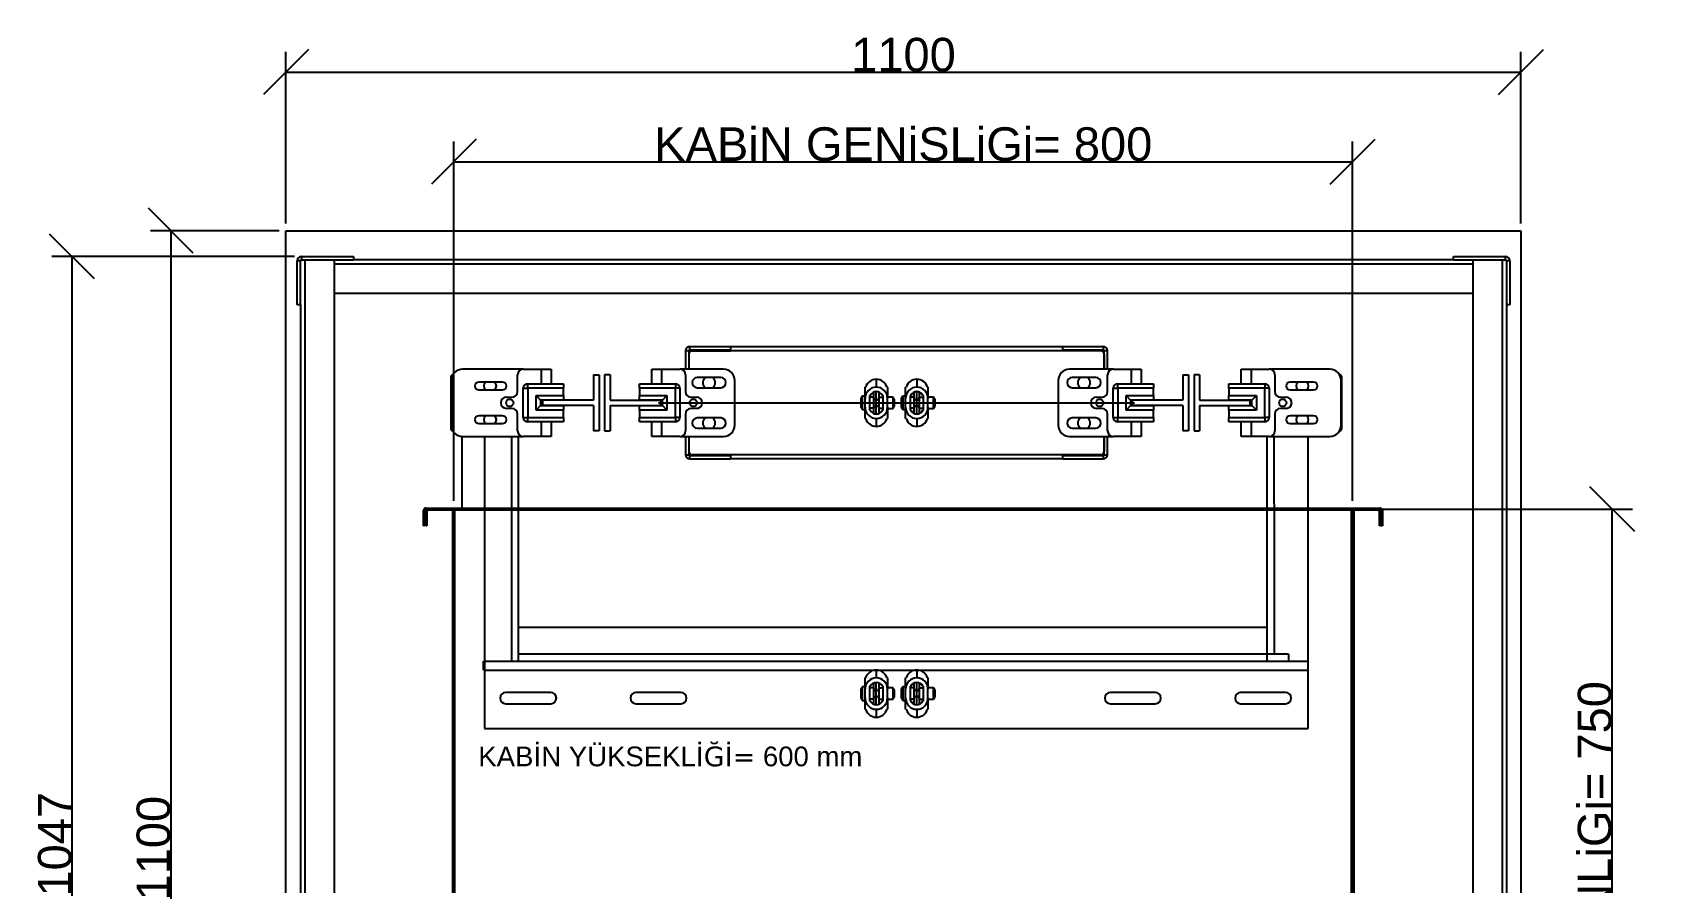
# Model space of a CAD drawing. Extents: x -3476 to -1065, y -36962 to -35449.
# Drawn here: x -3476 to -2015, y -36205 to -35449 of the extents above; entities that cross this region are included whole.
import ezdxf

# ---------------------------------------------------------------- set-up
doc = ezdxf.new("R2010")
doc.units = 0
doc.header["$LTSCALE"] = 20
doc.header["$MEASUREMENT"] = 0
doc.layers.get('0').update_dxf_attribs({"linetype": 'CONTINUOUS'})
doc.layers.get('DEFPOINTS').update_dxf_attribs({"linetype": 'CONTINUOUS'})
doc.styles.get("Standard").update_dxf_attribs({"font": 'arial.ttf'})
doc.dimstyles.get("Standard").update_dxf_attribs({"dimtxt": 0.18, "dimasz": 0.18, "dimexe": 0.18, "dimexo": 0.0625, "dimgap": 0.09, "dimtad": 0, "dimtih": 1, "dimtoh": 1, "dimdec": 4, "dimzin": 0, "dimdsep": 46, "dimtxsty": 'Standard', "dimcen": 0.09, "dimadec": 0, "dimazin": 0, "dimtfac": 1, "dimtdec": 4, "dimtofl": 0, "dimtmove": 0, "dimatfit": 3, "dimfxl": 1, "dimtolj": 1, "dimtzin": 0, "dimarcsym": 0})

# ---------------------------------------------------------------- blocks, each defined once
blk = doc.blocks.new('_OBLIQUE')
at = {"color": 0, "linetype": 'ByBlock'}
blk.add_line((-0.5, -0.5), (0.5, 0.5), dxfattribs=at)
blk = doc.blocks.new('*D776')
at = {"color": 6, "linetype": 'ByBlock', "lineweight": -2, "transparency": 16777216}
for p, q in [((-3256.5, -35625.1), (-3370.9, -35625.1)), ((-3352.9, -35625.1), (-3352.9, -36725.1)), ((-3256.5, -36725.1), (-3370.9, -36725.1))]:
    blk.add_line(p, q, dxfattribs=at)
at = {"layer": 'DEFPOINTS', "color": 0, "linetype": 'ByBlock', "transparency": 16777216}
for p in [(-3250.3, -35625.1), (-3352.9, -36725.1), (-3250.3, -36725.1)]:
    blk.add_point(p, dxfattribs=at)
at = {"color": 6, "linetype": 'ByBlock', "lineweight": -2, "transparency": 16777216, "xscale": 40, "yscale": 40, "zscale": 40}
for p, rotation in [((-3352.9, -35625.1), 90), ((-3352.9, -36725.1), 270)]:
    blk.add_blockref('_OBLIQUE', p, dxfattribs=dict(at, rotation=rotation))
at = {"color": 3, "linetype": 'ByBlock', "transparency": 16777216, "insert": (-3368.2, -36175.1), "char_height": 30, "attachment_point": 5, "rotation": 90}
blk.add_mtext('\\A1;1100', dxfattribs=at)
blk = doc.blocks.new('*D777')
at = {"color": 6, "linetype": 'ByBlock', "lineweight": -2, "transparency": 16777216}
for p, q in [((-3250.3, -35618.8), (-3250.3, -35465.8)), ((-2150.3, -35618.8), (-2150.3, -35465.8)), ((-3250.3, -35483.8), (-2150.3, -35483.8))]:
    blk.add_line(p, q, dxfattribs=at)
at = {"layer": 'DEFPOINTS', "color": 0, "linetype": 'ByBlock', "transparency": 16777216}
for p in [(-2150.3, -35483.8), (-3250.3, -35625.1), (-2150.3, -35625.1)]:
    blk.add_point(p, dxfattribs=at)
at = {"color": 6, "linetype": 'ByBlock', "lineweight": -2, "transparency": 16777216, "xscale": 40, "yscale": 40, "zscale": 40, "rotation": 180}
blk.add_blockref('_OBLIQUE', (-3250.3, -35483.8), dxfattribs=at)
at = {"color": 6, "linetype": 'ByBlock', "lineweight": -2, "transparency": 16777216, "xscale": 40, "yscale": 40, "zscale": 40}
blk.add_blockref('_OBLIQUE', (-2150.3, -35483.8), dxfattribs=at)
at = {"color": 3, "linetype": 'ByBlock', "transparency": 16777216, "insert": (-2700.3, -35468.5), "char_height": 30, "attachment_point": 5}
blk.add_mtext('\\A1;1100', dxfattribs=at)
blk = doc.blocks.new('*D778')
at = {"color": 6, "linetype": 'ByBlock', "lineweight": -2, "transparency": 16777216}
for p, q in [((-2279.3, -35873.1), (-2051, -35873.1)), ((-2069, -36623.1), (-2069, -35873.1)), ((-2292, -36623.1), (-2051, -36623.1))]:
    blk.add_line(p, q, dxfattribs=at)
at = {"layer": 'DEFPOINTS', "color": 0, "linetype": 'ByBlock', "transparency": 16777216}
for p in [(-2285.5, -35873.1), (-2069, -35873.1), (-2298.3, -36623.1)]:
    blk.add_point(p, dxfattribs=at)
at = {"color": 6, "linetype": 'ByBlock', "lineweight": -2, "transparency": 16777216, "xscale": 40, "yscale": 40, "zscale": 40}
for p, rotation in [((-2069, -35873.1), 90), ((-2069, -36623.1), 270)]:
    blk.add_blockref('_OBLIQUE', p, dxfattribs=dict(at, rotation=rotation))
at = {"color": 3, "linetype": 'ByBlock', "transparency": 16777216, "insert": (-2084.5, -36248.1), "char_height": 30, "attachment_point": 5, "rotation": 90}
blk.add_mtext('\\A1;KABiN DERiNLiGi= 750', dxfattribs=at)
blk = doc.blocks.new('*D779')
at = {"color": 6, "linetype": 'ByBlock', "lineweight": -2, "transparency": 16777216}
for p, q in [((-3100.8, -35865.8), (-3100.8, -35545.7)), ((-2300.3, -35865.8), (-2300.3, -35545.7)), ((-3100.8, -35563.7), (-2300.3, -35563.7))]:
    blk.add_line(p, q, dxfattribs=at)
at = {"layer": 'DEFPOINTS', "color": 0, "linetype": 'ByBlock', "transparency": 16777216}
for p in [(-2300.3, -35563.7), (-3100.8, -35872.1), (-2300.3, -35872.1)]:
    blk.add_point(p, dxfattribs=at)
at = {"color": 6, "linetype": 'ByBlock', "lineweight": -2, "transparency": 16777216, "xscale": 40, "yscale": 40, "zscale": 40, "rotation": 180}
blk.add_blockref('_OBLIQUE', (-3100.8, -35563.7), dxfattribs=at)
at = {"color": 6, "linetype": 'ByBlock', "lineweight": -2, "transparency": 16777216, "xscale": 40, "yscale": 40, "zscale": 40}
blk.add_blockref('_OBLIQUE', (-2300.3, -35563.7), dxfattribs=at)
at = {"color": 3, "linetype": 'ByBlock', "transparency": 16777216, "insert": (-2700.5, -35548.2), "char_height": 30, "attachment_point": 5}
blk.add_mtext('\\A1;KABiN GENiSLiGi= 800', dxfattribs=at)
blk = doc.blocks.new('*D780')
at = {"color": 6, "linetype": 'ByBlock', "lineweight": -2, "transparency": 16777216}
for p, q in [((-3242.8, -35648.1), (-3458.8, -35648.1)), ((-3440.8, -36695.1), (-3440.8, -35648.1)), ((-3242.8, -36695.1), (-3458.8, -36695.1))]:
    blk.add_line(p, q, dxfattribs=at)
at = {"layer": 'DEFPOINTS', "color": 0, "linetype": 'ByBlock', "transparency": 16777216}
for p in [(-3440.8, -35648.1), (-3236.5, -35648.1), (-3236.5, -36695.1)]:
    blk.add_point(p, dxfattribs=at)
at = {"color": 6, "linetype": 'ByBlock', "lineweight": -2, "transparency": 16777216, "xscale": 40, "yscale": 40, "zscale": 40}
for p, rotation in [((-3440.8, -35648.1), 90), ((-3440.8, -36695.1), 270)]:
    blk.add_blockref('_OBLIQUE', p, dxfattribs=dict(at, rotation=rotation))
at = {"color": 3, "linetype": 'ByBlock', "transparency": 16777216, "insert": (-3456.1, -36171.6), "char_height": 30, "attachment_point": 5, "rotation": 90}
blk.add_mtext('\\A1;1047', dxfattribs=at)

msp = doc.modelspace()

# ---------------------------------------------------------------- linework, layer by layer
at = {"linetype": 'ByBlock'}
for p, q in [((-3250.3, -35625.1), (-2150.3, -35625.1)), ((-3250.3, -36725.1), (-3250.3, -35625.1)), ((-2150.3, -35625.1), (-2150.3, -36725.1)), ((-3236.5, -35648.1), (-3236.5, -35651.1)), ((-3236.5, -35648.1), (-3190.3, -35648.1)), ((-3190.3, -35648.1), (-3190.3, -35651.1)), ((-2210.3, -35651.1), (-2210.3, -35648.1)), ((-2210.3, -35648.1), (-2164, -35648.1)), ((-2164, -35651.1), (-2164, -35648.1)), ((-3237.3, -35651.8), (-3240.3, -35651.8)), ((-3240.3, -35691.1), (-3240.3, -35651.8)), ((-3237.3, -35691.1), (-3237.3, -35651.8)), ((-3236.5, -35651.1), (-3190.3, -35651.1)), ((-3233.5, -35651.1), (-3233.5, -36692.1)), ((-3233.5, -35651.1), (-3197.3, -35651.1)), ((-3207.3, -35651.1), (-3207.3, -36692.1)), ((-2193.3, -35654.8), (-3207.3, -35654.8)), ((-2210.3, -35651.1), (-3190.3, -35651.1)), ((-2210.3, -35651.1), (-2164, -35651.1)), ((-2203.3, -35651.1), (-2167, -35651.1)), ((-2193.3, -35651.1), (-2193.3, -36692.1)), ((-2167, -35651.1), (-2167, -36692.1)), ((-2163.3, -35651.8), (-2163.3, -35691.1)), ((-2160.3, -35651.8), (-2163.3, -35651.8)), ((-2160.3, -35651.8), (-2160.3, -35691.1)), ((-3237.3, -35691.1), (-3240.3, -35691.1)), ((-3237.3, -35691.1), (-3237.3, -36635.1)), ((-2193.3, -35681.1), (-3207.3, -35681.1)), ((-2160.3, -35691.1), (-2163.3, -35691.1)), ((-2163.3, -35691.1), (-2163.3, -36635.1)), ((-2891.5, -35732.1), (-2894.5, -35732.1)), ((-2894.5, -35732.1), (-2894.5, -35748.4)), ((-2891.5, -35732.1), (-2891.5, -35748.4)), ((-2891.5, -35735.1), (-2891.5, -35748.4)), ((-2890.8, -35728.4), (-2890.8, -35731.4)), ((-2854.5, -35728.4), (-2890.8, -35728.4)), ((-2854.5, -35731.4), (-2890.8, -35731.4)), ((-2888.5, -35732.1), (-2854.5, -35732.1)), ((-2558.5, -35728.4), (-2854.5, -35728.4)), ((-2854.5, -35728.4), (-2854.5, -35731.4)), ((-2854.5, -35731.4), (-2854.5, -35732.1)), ((-2558.5, -35732.1), (-2854.5, -35732.1)), ((-2558.5, -35731.4), (-2558.5, -35728.4)), ((-2522.3, -35728.4), (-2558.5, -35728.4)), ((-2558.5, -35732.1), (-2558.5, -35731.4)), ((-2522.3, -35731.4), (-2558.5, -35731.4)), ((-2524.5, -35732.1), (-2558.5, -35732.1)), ((-2522.3, -35731.4), (-2522.3, -35728.4)), ((-2518.5, -35732.1), (-2521.5, -35732.1)), ((-2521.5, -35748.4), (-2521.5, -35732.1)), ((-2521.5, -35735.1), (-2521.5, -35748.4)), ((-2518.5, -35748.4), (-2518.5, -35732.1)), ((-3039, -35748.4), (-3093, -35748.4)), ((-3039, -35748.4), (-3022.8, -35748.4)), ((-3022.8, -35748.4), (-3014, -35748.4)), ((-3022.8, -35761.4), (-3022.8, -35748.4)), ((-3014, -35748.4), (-3014, -35761.4)), ((-2924.5, -35761.4), (-2924.5, -35748.4)), ((-2924.5, -35748.4), (-2915.7, -35748.4)), ((-2915.7, -35748.4), (-2899.5, -35748.4)), ((-2915.7, -35748.4), (-2915.7, -35761.4)), ((-2860.5, -35748.4), (-2899.5, -35748.4)), ((-2513.5, -35748.4), (-2552.5, -35748.4)), ((-2513.5, -35748.4), (-2497.3, -35748.4)), ((-2497.3, -35748.4), (-2488.5, -35748.4)), ((-2497.3, -35761.4), (-2497.3, -35748.4)), ((-2488.5, -35748.4), (-2488.5, -35761.4)), ((-2399.5, -35761.4), (-2399.5, -35748.4)), ((-2399.5, -35748.4), (-2390.7, -35748.4)), ((-2390.7, -35748.4), (-2374.5, -35748.4)), ((-2390.7, -35748.4), (-2390.7, -35761.4)), ((-2320.5, -35748.4), (-2374.5, -35748.4)), ((-3103.5, -35755.4), (-3103.5, -35801.4)), ((-3103, -35758.4), (-3103, -35798.4)), ((-3057.5, -35759.9), (-3078.5, -35759.9)), ((-3078.5, -35766.9), (-3057.5, -35766.9)), ((-3044, -35768.4), (-3044, -35753.4)), ((-3039, -35765.4), (-3035, -35765.4)), ((-3039, -35791.4), (-3039, -35765.4)), ((-3035, -35765.4), (-3035, -35761.4)), ((-3035, -35761.4), (-3003, -35761.4)), ((-3035, -35765.4), (-3035, -35791.4)), ((-3003, -35765.4), (-3035, -35765.4)), ((-3003, -35761.4), (-3003, -35765.4)), ((-3003, -35771.9), (-3003, -35765.4)), ((-2976.5, -35753.4), (-2976.5, -35775.9)), ((-2976.5, -35753.4), (-2971.5, -35753.4)), ((-2971.5, -35753.4), (-2971.5, -35803.4)), ((-2966.5, -35753.4), (-2966.5, -35803.4)), ((-2961.5, -35753.4), (-2966.5, -35753.4)), ((-2961.5, -35753.4), (-2961.5, -35775.9)), ((-2935.5, -35765.4), (-2935.5, -35761.4)), ((-2935.5, -35761.4), (-2903.5, -35761.4)), ((-2935.5, -35765.4), (-2935.5, -35771.9)), ((-2903.5, -35765.4), (-2935.5, -35765.4)), ((-2903.5, -35761.4), (-2903.5, -35765.4)), ((-2903.5, -35791.4), (-2903.5, -35765.4)), ((-2899.5, -35765.4), (-2903.5, -35765.4)), ((-2899.5, -35765.4), (-2899.5, -35791.4)), ((-2894.5, -35753.4), (-2894.5, -35768.4)), ((-2863, -35755.9), (-2884, -35755.9)), ((-2884, -35764.9), (-2863, -35764.9)), ((-2850.5, -35798.4), (-2850.5, -35758.4)), ((-2734.5, -35764.4), (-2734, -35764.4)), ((-2734.5, -35774.5), (-2734.5, -35764.4)), ((-2724.5, -35757.4), (-2724.5, -35764.4)), ((-2715, -35764.4), (-2714.5, -35764.4)), ((-2714.5, -35764.4), (-2714.5, -35774.5)), ((-2698.5, -35764.4), (-2698, -35764.4)), ((-2698.5, -35774.5), (-2698.5, -35764.4)), ((-2688.5, -35757.4), (-2688.5, -35764.4)), ((-2679, -35764.4), (-2678.5, -35764.4)), ((-2678.5, -35764.4), (-2678.5, -35774.5)), ((-2562.5, -35758.4), (-2562.5, -35798.4)), ((-2529, -35755.9), (-2550, -35755.9)), ((-2550, -35764.9), (-2529, -35764.9)), ((-2518.5, -35768.4), (-2518.5, -35753.4)), ((-2513.5, -35765.4), (-2509.5, -35765.4)), ((-2513.5, -35791.4), (-2513.5, -35765.4)), ((-2509.5, -35765.4), (-2509.5, -35761.4)), ((-2509.5, -35761.4), (-2477.5, -35761.4)), ((-2509.5, -35765.4), (-2509.5, -35791.4)), ((-2477.5, -35765.4), (-2509.5, -35765.4)), ((-2477.5, -35761.4), (-2477.5, -35765.4)), ((-2477.5, -35771.9), (-2477.5, -35765.4)), ((-2451.5, -35753.4), (-2451.5, -35775.9)), ((-2451.5, -35753.4), (-2446.5, -35753.4)), ((-2446.5, -35753.4), (-2446.5, -35803.4)), ((-2441.5, -35753.4), (-2441.5, -35803.4)), ((-2436.5, -35753.4), (-2441.5, -35753.4)), ((-2436.5, -35753.4), (-2436.5, -35775.9)), ((-2410.5, -35765.4), (-2410.5, -35761.4)), ((-2410.5, -35761.4), (-2378.5, -35761.4)), ((-2378.5, -35765.4), (-2410.5, -35765.4)), ((-2410.5, -35765.4), (-2410.5, -35771.9)), ((-2378.5, -35761.4), (-2378.5, -35765.4)), ((-2378.5, -35791.4), (-2378.5, -35765.4)), ((-2374.5, -35765.4), (-2378.5, -35765.4)), ((-2374.5, -35765.4), (-2374.5, -35791.4)), ((-2369.5, -35753.4), (-2369.5, -35768.4)), ((-2335, -35759.9), (-2356, -35759.9)), ((-2356, -35766.9), (-2335, -35766.9)), ((-2310.5, -35798.4), (-2310.5, -35758.4)), ((-2310, -35801.4), (-2310, -35755.4)), ((-3054, -35773.4), (-3049, -35773.4)), ((-3027.5, -35771.9), (-3003, -35771.9)), ((-3027.5, -35784.9), (-3027.5, -35771.9)), ((-3023.5, -35775.9), (-3027.5, -35771.9)), ((-3023.5, -35780.9), (-3027.5, -35784.9)), ((-3003, -35775.9), (-3023.5, -35775.9)), ((-3023.5, -35775.9), (-3023.5, -35780.9)), ((-3023.5, -35780.9), (-3003, -35780.9)), ((-2976.5, -35775.9), (-3021.5, -35775.9)), ((-3021.5, -35780.9), (-3021.5, -35775.9)), ((-2976.5, -35780.9), (-3021.5, -35780.9)), ((-3003, -35771.9), (-3003, -35775.9)), ((-3003, -35780.9), (-3003, -35784.9)), ((-2976.5, -35780.9), (-2976.5, -35803.4)), ((-2961.5, -35775.9), (-2916.5, -35775.9)), ((-2961.5, -35780.9), (-2961.5, -35803.4)), ((-2961.5, -35780.9), (-2916.5, -35780.9)), ((-2935.5, -35771.9), (-2911, -35771.9)), ((-2935.5, -35775.9), (-2935.5, -35771.9)), ((-2915, -35775.9), (-2935.5, -35775.9)), ((-2935.5, -35780.9), (-2915, -35780.9)), ((-2935.5, -35784.9), (-2935.5, -35780.9)), ((-2918.5, -35778.4), (-2494.5, -35778.4)), ((-2916.5, -35780.9), (-2916.5, -35775.9)), ((-2916.5, -35780.9), (-2916.5, -35775.9)), ((-2915, -35775.9), (-2911, -35771.9)), ((-2915, -35780.9), (-2915, -35775.9)), ((-2915, -35780.9), (-2911, -35784.9)), ((-2911, -35771.9), (-2911, -35784.9)), ((-2889.5, -35773.4), (-2884.5, -35773.4)), ((-2737, -35772.4), (-2738, -35774.1)), ((-2738, -35782.7), (-2738, -35774.1)), ((-2734.5, -35772.4), (-2737, -35772.4)), ((-2737, -35772.4), (-2737, -35784.4)), ((-2734.5, -35782.3), (-2734.5, -35774.5)), ((-2729.9, -35771.8), (-2730.5, -35771.8)), ((-2730.5, -35771.8), (-2730.5, -35773.4)), ((-2727, -35773.4), (-2730.5, -35773.4)), ((-2730.5, -35773.4), (-2730.5, -35783.3)), ((-2727, -35769), (-2727, -35773.4)), ((-2727, -35773.4), (-2727, -35783.3)), ((-2724.5, -35768.5), (-2724.5, -35768.4)), ((-2724.5, -35775.9), (-2724.5, -35768.5)), ((-2724.5, -35780.9), (-2724.5, -35775.9)), ((-2724.5, -35788.3), (-2724.5, -35780.9)), ((-2722, -35773.4), (-2722, -35769)), ((-2722, -35783.3), (-2722, -35773.4)), ((-2722, -35773.4), (-2718.5, -35773.4)), ((-2718.5, -35771.8), (-2719.1, -35771.8)), ((-2718.5, -35773.4), (-2718.5, -35771.8)), ((-2718.5, -35783.3), (-2718.5, -35773.4)), ((-2709.5, -35773.4), (-2714.5, -35773.4)), ((-2714.5, -35782.3), (-2714.5, -35774.5)), ((-2708.5, -35775.1), (-2709.5, -35773.4)), ((-2709.5, -35783.4), (-2709.5, -35773.4)), ((-2709.5, -35783.4), (-2708.5, -35781.7)), ((-2708.5, -35775.1), (-2708.5, -35781.7)), ((-2701, -35772.4), (-2702, -35774.1)), ((-2702, -35782.7), (-2702, -35774.1)), ((-2698.5, -35772.4), (-2701, -35772.4)), ((-2701, -35772.4), (-2701, -35784.4)), ((-2698.5, -35782.3), (-2698.5, -35774.5)), ((-2693.9, -35771.8), (-2694.5, -35771.8)), ((-2694.5, -35771.8), (-2694.5, -35773.4)), ((-2691, -35773.4), (-2694.5, -35773.4)), ((-2694.5, -35773.4), (-2694.5, -35783.3)), ((-2691, -35769), (-2691, -35773.4)), ((-2691, -35773.4), (-2691, -35783.3)), ((-2688.5, -35768.5), (-2688.5, -35768.4)), ((-2688.5, -35775.9), (-2688.5, -35768.5)), ((-2688.5, -35780.9), (-2688.5, -35775.9)), ((-2688.5, -35788.3), (-2688.5, -35780.9)), ((-2686, -35773.4), (-2686, -35769)), ((-2686, -35783.3), (-2686, -35773.4)), ((-2686, -35773.4), (-2682.5, -35773.4)), ((-2682.5, -35771.8), (-2683.1, -35771.8)), ((-2682.5, -35773.4), (-2682.5, -35771.8)), ((-2682.5, -35783.3), (-2682.5, -35773.4)), ((-2673.5, -35773.4), (-2678.5, -35773.4)), ((-2678.5, -35782.3), (-2678.5, -35774.5)), ((-2672.5, -35775.1), (-2673.5, -35773.4)), ((-2673.5, -35783.4), (-2673.5, -35773.4)), ((-2673.5, -35783.4), (-2672.5, -35781.7)), ((-2672.5, -35775.1), (-2672.5, -35781.7)), ((-2528.5, -35773.4), (-2523.5, -35773.4)), ((-2502, -35771.9), (-2477.5, -35771.9)), ((-2502, -35784.9), (-2502, -35771.9)), ((-2498, -35775.9), (-2502, -35771.9)), ((-2498, -35780.9), (-2502, -35784.9)), ((-2498, -35775.9), (-2498, -35780.9)), ((-2477.5, -35775.9), (-2498, -35775.9)), ((-2498, -35780.9), (-2477.5, -35780.9)), ((-2496.5, -35775.9), (-2496.5, -35780.9)), ((-2451.5, -35775.9), (-2496.5, -35775.9)), ((-2496.5, -35780.9), (-2496.5, -35775.9)), ((-2451.5, -35780.9), (-2496.5, -35780.9)), ((-2477.5, -35771.9), (-2477.5, -35775.9)), ((-2477.5, -35780.9), (-2477.5, -35784.9)), ((-2451.5, -35780.9), (-2451.5, -35803.4)), ((-2436.5, -35775.9), (-2391.5, -35775.9)), ((-2436.5, -35780.9), (-2436.5, -35803.4)), ((-2436.5, -35780.9), (-2391.5, -35780.9)), ((-2410.5, -35771.9), (-2386, -35771.9)), ((-2410.5, -35775.9), (-2410.5, -35771.9)), ((-2390, -35775.9), (-2410.5, -35775.9)), ((-2410.5, -35780.9), (-2390, -35780.9)), ((-2410.5, -35784.9), (-2410.5, -35780.9)), ((-2391.5, -35780.9), (-2391.5, -35775.9)), ((-2390, -35775.9), (-2386, -35771.9)), ((-2390, -35780.9), (-2390, -35775.9)), ((-2390, -35780.9), (-2386, -35784.9)), ((-2386, -35771.9), (-2386, -35784.9)), ((-2364.5, -35773.4), (-2359.5, -35773.4)), ((-3057.5, -35789.9), (-3078.5, -35789.9)), ((-3049, -35783.4), (-3054, -35783.4)), ((-3044, -35803.4), (-3044, -35788.4)), ((-3039, -35791.4), (-3035, -35791.4)), ((-3035, -35795.4), (-3035, -35791.4)), ((-3035, -35791.4), (-3003, -35791.4)), ((-3003, -35795.4), (-3035, -35795.4)), ((-3003, -35784.9), (-3027.5, -35784.9)), ((-3022.8, -35808.4), (-3022.8, -35795.4)), ((-3014, -35795.4), (-3014, -35808.4)), ((-3003, -35791.4), (-3003, -35784.9)), ((-3003, -35791.4), (-3003, -35795.4)), ((-2911, -35784.9), (-2935.5, -35784.9)), ((-2935.5, -35784.9), (-2935.5, -35791.4)), ((-2935.5, -35795.4), (-2935.5, -35791.4)), ((-2935.5, -35791.4), (-2903.5, -35791.4)), ((-2903.5, -35795.4), (-2935.5, -35795.4)), ((-2924.5, -35808.4), (-2924.5, -35795.4)), ((-2915.7, -35795.4), (-2915.7, -35808.4)), ((-2903.5, -35791.4), (-2903.5, -35795.4)), ((-2899.5, -35791.4), (-2903.5, -35791.4)), ((-2894.5, -35788.4), (-2894.5, -35803.4)), ((-2884.5, -35783.4), (-2889.5, -35783.4)), ((-2863, -35791.9), (-2884, -35791.9)), ((-2738, -35782.7), (-2737, -35784.4)), ((-2737, -35784.4), (-2734.5, -35784.4)), ((-2734.5, -35792.4), (-2734.5, -35782.3)), ((-2734, -35792.4), (-2734.5, -35792.4)), ((-2727, -35783.3), (-2730.5, -35783.3)), ((-2730.5, -35783.3), (-2730.5, -35785)), ((-2730.5, -35785), (-2729.9, -35785)), ((-2727, -35783.3), (-2727, -35787.8)), ((-2724.5, -35788.3), (-2724.5, -35788.3)), ((-2724.5, -35792.4), (-2724.5, -35799.4)), ((-2722, -35783.3), (-2718.5, -35783.3)), ((-2722, -35787.8), (-2722, -35783.3)), ((-2719.1, -35785), (-2718.5, -35785)), ((-2718.5, -35785), (-2718.5, -35783.3)), ((-2714.5, -35792.4), (-2715, -35792.4)), ((-2714.5, -35782.3), (-2714.5, -35792.4)), ((-2714.5, -35783.4), (-2709.5, -35783.4)), ((-2702, -35782.7), (-2701, -35784.4)), ((-2701, -35784.4), (-2698.5, -35784.4)), ((-2698.5, -35792.4), (-2698.5, -35782.3)), ((-2698, -35792.4), (-2698.5, -35792.4)), ((-2691, -35783.3), (-2694.5, -35783.3)), ((-2694.5, -35783.3), (-2694.5, -35785)), ((-2694.5, -35785), (-2693.9, -35785)), ((-2691, -35783.3), (-2691, -35787.8)), ((-2688.5, -35788.3), (-2688.5, -35788.3)), ((-2688.5, -35792.4), (-2688.5, -35799.4)), ((-2686, -35783.3), (-2682.5, -35783.3)), ((-2686, -35787.8), (-2686, -35783.3)), ((-2683.1, -35785), (-2682.5, -35785)), ((-2682.5, -35785), (-2682.5, -35783.3)), ((-2678.5, -35792.4), (-2679, -35792.4)), ((-2678.5, -35782.3), (-2678.5, -35792.4)), ((-2678.5, -35783.4), (-2673.5, -35783.4)), ((-2529, -35791.9), (-2550, -35791.9)), ((-2523.5, -35783.4), (-2528.5, -35783.4)), ((-2518.5, -35803.4), (-2518.5, -35788.4)), ((-2513.5, -35791.4), (-2509.5, -35791.4)), ((-2509.5, -35795.4), (-2509.5, -35791.4)), ((-2509.5, -35791.4), (-2477.5, -35791.4)), ((-2477.5, -35795.4), (-2509.5, -35795.4)), ((-2477.5, -35784.9), (-2502, -35784.9)), ((-2497.3, -35808.4), (-2497.3, -35795.4)), ((-2488.5, -35795.4), (-2488.5, -35808.4)), ((-2477.5, -35791.4), (-2477.5, -35784.9)), ((-2477.5, -35791.4), (-2477.5, -35795.4)), ((-2386, -35784.9), (-2410.5, -35784.9)), ((-2410.5, -35784.9), (-2410.5, -35791.4)), ((-2410.5, -35791.4), (-2378.5, -35791.4)), ((-2410.5, -35795.4), (-2410.5, -35791.4)), ((-2378.5, -35795.4), (-2410.5, -35795.4)), ((-2399.5, -35808.4), (-2399.5, -35795.4)), ((-2390.7, -35795.4), (-2390.7, -35808.4)), ((-2378.5, -35791.4), (-2378.5, -35795.4)), ((-2374.5, -35791.4), (-2378.5, -35791.4)), ((-2369.5, -35788.4), (-2369.5, -35803.4)), ((-2359.5, -35783.4), (-2364.5, -35783.4)), ((-2335, -35789.9), (-2356, -35789.9)), ((-3093.5, -35872.1), (-3093.5, -35808.4)), ((-3093, -35808.4), (-3039, -35808.4)), ((-3078.5, -35796.9), (-3057.5, -35796.9)), ((-3073.5, -35808.4), (-3073.5, -36068.4)), ((-3049.5, -35808.4), (-3049.5, -36008.4)), ((-3043.5, -35808.4), (-3043.5, -35868.4)), ((-3022.8, -35808.4), (-3039, -35808.4)), ((-3014, -35808.4), (-3022.8, -35808.4)), ((-2971.5, -35803.4), (-2976.5, -35803.4)), ((-2966.5, -35803.4), (-2961.5, -35803.4)), ((-2915.7, -35808.4), (-2924.5, -35808.4)), ((-2899.5, -35808.4), (-2915.7, -35808.4)), ((-2899.5, -35808.4), (-2860.5, -35808.4)), ((-2894.5, -35808.4), (-2894.5, -35824.6)), ((-2891.5, -35808.4), (-2891.5, -35821.6)), ((-2891.5, -35808.4), (-2891.5, -35824.6)), ((-2884, -35800.9), (-2863, -35800.9)), ((-2552.5, -35808.4), (-2513.5, -35808.4)), ((-2550, -35800.9), (-2529, -35800.9)), ((-2521.5, -35808.4), (-2521.5, -35821.6)), ((-2521.5, -35824.6), (-2521.5, -35808.4)), ((-2518.5, -35824.6), (-2518.5, -35808.4)), ((-2497.3, -35808.4), (-2513.5, -35808.4)), ((-2488.5, -35808.4), (-2497.3, -35808.4)), ((-2446.5, -35803.4), (-2451.5, -35803.4)), ((-2441.5, -35803.4), (-2436.5, -35803.4)), ((-2390.7, -35808.4), (-2399.5, -35808.4)), ((-2374.5, -35808.4), (-2390.7, -35808.4)), ((-2376.5, -36008.4), (-2376.5, -35808.4)), ((-2374.5, -35808.4), (-2320.5, -35808.4)), ((-2370, -35868.4), (-2370, -35808.4)), ((-2356, -35796.9), (-2335, -35796.9)), ((-2340, -36068.4), (-2340, -35808.4)), ((-2894.5, -35824.6), (-2891.5, -35824.6)), ((-2890.8, -35825.4), (-2890.8, -35828.4)), ((-2890.8, -35825.4), (-2854.5, -35825.4)), ((-2854.5, -35824.6), (-2888.5, -35824.6)), ((-2558.5, -35824.6), (-2854.5, -35824.6)), ((-2854.5, -35824.6), (-2854.5, -35825.4)), ((-2854.5, -35825.4), (-2854.5, -35828.4)), ((-2524.5, -35824.6), (-2558.5, -35824.6)), ((-2558.5, -35825.4), (-2558.5, -35824.6)), ((-2558.5, -35828.4), (-2558.5, -35825.4)), ((-2558.5, -35825.4), (-2522.3, -35825.4)), ((-2522.3, -35828.4), (-2522.3, -35825.4)), ((-2521.5, -35824.6), (-2518.5, -35824.6)), ((-2890.8, -35828.4), (-2854.5, -35828.4)), ((-2558.5, -35828.4), (-2854.5, -35828.4)), ((-2558.5, -35828.4), (-2522.3, -35828.4)), ((-3043.5, -35868.4), (-3043.5, -36002.4)), ((-2370, -35868.4), (-2370, -36002.4)), ((-3126.8, -35874.1), (-3127.8, -35874.1)), ((-3127.8, -35888.1), (-3127.8, -35874.1)), ((-3126.8, -35888.1), (-3126.8, -35874.1)), ((-3125.8, -35872.1), (-3125.8, -35873.1)), ((-3125.8, -35872.1), (-3107.8, -35872.1)), ((-3125.8, -35872.1), (-2275.8, -35872.1)), ((-3125.8, -35873.1), (-3107.8, -35873.1)), ((-3124.8, -35875.1), (-3125.8, -35875.1)), ((-3125.8, -35875.1), (-3125.8, -35888.1)), ((-3124.8, -35875.1), (-3124.8, -35888.1)), ((-2277.3, -35873.1), (-3123.8, -35873.1)), ((-3123.8, -35873.1), (-3123.8, -35874.1)), ((-3107.8, -35873.1), (-3123.8, -35873.1)), ((-2277.3, -35874.1), (-3123.8, -35874.1)), ((-3101.8, -36621.1), (-3101.8, -35872.1)), ((-3100.8, -36580.1), (-3100.8, -35872.1)), ((-3099.8, -36580.1), (-3099.8, -35872.1)), ((-2301.3, -36619.9), (-2301.3, -35872.1)), ((-2300.3, -36614.9), (-2300.3, -35872.1)), ((-2300.3, -35872.1), (-2300.3, -36621.1)), ((-2299.3, -35872.1), (-2299.3, -36621.1)), ((-2293.8, -35872.1), (-2275.8, -35872.1)), ((-2277.3, -35873.1), (-2293.8, -35873.1)), ((-2293.8, -35873.1), (-2275.8, -35873.1)), ((-2277.3, -35874.1), (-2293.8, -35874.1)), ((-2277.3, -35874.1), (-2277.3, -35873.1)), ((-2275.3, -35875.1), (-2276.3, -35875.1)), ((-2276.3, -35888.1), (-2276.3, -35875.1)), ((-2275.8, -35873.1), (-2275.8, -35872.1)), ((-2275.3, -35888.1), (-2275.3, -35875.1)), ((-2273.8, -35874.1), (-2274.8, -35874.1)), ((-2274.8, -35874.1), (-2274.8, -35888.1)), ((-2273.8, -35874.1), (-2273.8, -35888.1)), ((-3126.8, -35888.1), (-3127.8, -35888.1)), ((-3124.8, -35888.1), (-3125.8, -35888.1)), ((-2275.3, -35888.1), (-2276.3, -35888.1)), ((-2273.8, -35888.1), (-2274.8, -35888.1)), ((-2376.5, -35978.4), (-3043.5, -35978.4)), ((-3074.5, -36016.4), (-3074.5, -36008.4)), ((-3073.5, -36008.4), (-2340, -36008.4)), ((-2357.5, -36002.4), (-3043.5, -36002.4)), ((-3043.5, -36002.4), (-3043.5, -36008.4)), ((-2357.5, -36002.4), (-2357.5, -36008.4)), ((-3073.5, -36016.4), (-2340, -36016.4)), ((-2734.5, -36023.4), (-2734, -36023.4)), ((-2734.5, -36033.5), (-2734.5, -36023.4)), ((-2727, -36027.9), (-2727, -36032.4)), ((-2724.5, -36016.4), (-2724.5, -36023.4)), ((-2724.5, -36027.5), (-2724.5, -36027.4)), ((-2724.5, -36034.9), (-2724.5, -36027.5)), ((-2722, -36032.4), (-2722, -36027.9)), ((-2715, -36023.4), (-2714.5, -36023.4)), ((-2714.5, -36023.4), (-2714.5, -36033.5)), ((-2698.5, -36023.4), (-2698, -36023.4)), ((-2698.5, -36033.5), (-2698.5, -36023.4)), ((-2691, -36027.9), (-2691, -36032.4)), ((-2688.5, -36016.4), (-2688.5, -36023.4)), ((-2688.5, -36027.5), (-2688.5, -36027.4)), ((-2688.5, -36034.9), (-2688.5, -36027.5)), ((-2686, -36032.4), (-2686, -36027.9)), ((-2679, -36023.4), (-2678.5, -36023.4)), ((-2678.5, -36023.4), (-2678.5, -36033.5)), ((-3014.5, -36036.4), (-3054.5, -36036.4)), ((-2898.5, -36036.4), (-2938.5, -36036.4)), ((-2737, -36031.4), (-2738, -36033.1)), ((-2738, -36041.6), (-2738, -36033.1)), ((-2738, -36041.6), (-2737, -36043.4)), ((-2734.5, -36031.4), (-2737, -36031.4)), ((-2737, -36031.4), (-2737, -36043.4)), ((-2737, -36043.4), (-2734.5, -36043.4)), ((-2734.5, -36041.3), (-2734.5, -36033.5)), ((-2734.5, -36051.4), (-2734.5, -36041.3)), ((-2729.9, -36030.8), (-2730.5, -36030.8)), ((-2730.5, -36030.8), (-2730.5, -36032.4)), ((-2727, -36032.4), (-2730.5, -36032.4)), ((-2730.5, -36032.4), (-2730.5, -36042.3)), ((-2727, -36042.3), (-2730.5, -36042.3)), ((-2730.5, -36042.3), (-2730.5, -36043.9)), ((-2730.5, -36043.9), (-2729.9, -36043.9)), ((-2727, -36032.4), (-2727, -36042.3)), ((-2727, -36042.3), (-2727, -36046.8)), ((-2724.5, -36039.8), (-2724.5, -36034.9)), ((-2724.5, -36047.2), (-2724.5, -36039.8)), ((-2722, -36042.3), (-2722, -36032.4)), ((-2722, -36032.4), (-2718.5, -36032.4)), ((-2722, -36042.3), (-2718.5, -36042.3)), ((-2722, -36046.8), (-2722, -36042.3)), ((-2718.5, -36030.8), (-2719.1, -36030.8)), ((-2719.1, -36043.9), (-2718.5, -36043.9)), ((-2718.5, -36032.4), (-2718.5, -36030.8)), ((-2718.5, -36042.3), (-2718.5, -36032.4)), ((-2718.5, -36043.9), (-2718.5, -36042.3)), ((-2709.5, -36032.4), (-2714.5, -36032.4)), ((-2714.5, -36041.3), (-2714.5, -36033.5)), ((-2714.5, -36041.3), (-2714.5, -36051.4)), ((-2714.5, -36042.4), (-2709.5, -36042.4)), ((-2708.5, -36034.1), (-2709.5, -36032.4)), ((-2709.5, -36042.4), (-2709.5, -36032.4)), ((-2709.5, -36042.4), (-2708.5, -36040.6)), ((-2708.5, -36034.1), (-2708.5, -36040.6)), ((-2701, -36031.4), (-2702, -36033.1)), ((-2702, -36041.6), (-2702, -36033.1)), ((-2702, -36041.6), (-2701, -36043.4)), ((-2698.5, -36031.4), (-2701, -36031.4)), ((-2701, -36031.4), (-2701, -36043.4)), ((-2701, -36043.4), (-2698.5, -36043.4)), ((-2698.5, -36041.3), (-2698.5, -36033.5)), ((-2698.5, -36051.4), (-2698.5, -36041.3)), ((-2693.9, -36030.8), (-2694.5, -36030.8)), ((-2694.5, -36030.8), (-2694.5, -36032.4)), ((-2691, -36032.4), (-2694.5, -36032.4)), ((-2694.5, -36032.4), (-2694.5, -36042.3)), ((-2691, -36042.3), (-2694.5, -36042.3)), ((-2694.5, -36042.3), (-2694.5, -36043.9)), ((-2694.5, -36043.9), (-2693.9, -36043.9)), ((-2691, -36032.4), (-2691, -36042.3)), ((-2691, -36042.3), (-2691, -36046.8)), ((-2688.5, -36039.8), (-2688.5, -36034.9)), ((-2688.5, -36047.2), (-2688.5, -36039.8)), ((-2686, -36042.3), (-2686, -36032.4)), ((-2686, -36032.4), (-2682.5, -36032.4)), ((-2686, -36042.3), (-2682.5, -36042.3)), ((-2686, -36046.8), (-2686, -36042.3)), ((-2682.5, -36030.8), (-2683.1, -36030.8)), ((-2683.1, -36043.9), (-2682.5, -36043.9)), ((-2682.5, -36032.4), (-2682.5, -36030.8)), ((-2682.5, -36042.3), (-2682.5, -36032.4)), ((-2682.5, -36043.9), (-2682.5, -36042.3)), ((-2673.5, -36032.4), (-2678.5, -36032.4)), ((-2678.5, -36041.3), (-2678.5, -36033.5)), ((-2678.5, -36041.3), (-2678.5, -36051.4)), ((-2678.5, -36042.4), (-2673.5, -36042.4)), ((-2672.5, -36034.1), (-2673.5, -36032.4)), ((-2673.5, -36042.4), (-2673.5, -36032.4)), ((-2673.5, -36042.4), (-2672.5, -36040.6)), ((-2672.5, -36034.1), (-2672.5, -36040.6)), ((-2476, -36036.4), (-2516, -36036.4)), ((-2360, -36036.4), (-2400, -36036.4)), ((-3054.5, -36046.4), (-3014.5, -36046.4)), ((-2938.5, -36046.4), (-2898.5, -36046.4)), ((-2734, -36051.4), (-2734.5, -36051.4)), ((-2724.5, -36047.3), (-2724.5, -36047.2)), ((-2724.5, -36051.4), (-2724.5, -36058.4)), ((-2714.5, -36051.4), (-2715, -36051.4)), ((-2698, -36051.4), (-2698.5, -36051.4)), ((-2688.5, -36047.3), (-2688.5, -36047.2)), ((-2688.5, -36051.4), (-2688.5, -36058.4)), ((-2678.5, -36051.4), (-2679, -36051.4)), ((-2516, -36046.4), (-2476, -36046.4)), ((-2400, -36046.4), (-2360, -36046.4)), ((-3073.5, -36068.4), (-2340, -36068.4))]:
    msp.add_line(p, q, dxfattribs=at)
at = {"linetype": 'ByBlock', "flags": 128}
for points in [[(-2725, -35768.4), (-2725, -35768.5), (-2724.5, -35768.5)], [(-2724.5, -35768.5), (-2724, -35768.5), (-2724, -35768.4)], [(-2689, -35768.4), (-2689, -35768.5), (-2688.5, -35768.5)], [(-2688.5, -35768.5), (-2688, -35768.5), (-2688, -35768.4)], [(-2724.5, -35788.3), (-2725, -35788.3), (-2725, -35788.3)], [(-2724, -35788.3), (-2724, -35788.3), (-2724.5, -35788.3)], [(-2688.5, -35788.3), (-2689, -35788.3), (-2689, -35788.3)], [(-2688, -35788.3), (-2688, -35788.3), (-2688.5, -35788.3)], [(-2725, -36027.4), (-2725, -36027.4), (-2724.5, -36027.5)], [(-2724.5, -36027.5), (-2724, -36027.4), (-2724, -36027.4)], [(-2689, -36027.4), (-2689, -36027.4), (-2688.5, -36027.5)], [(-2688.5, -36027.5), (-2688, -36027.4), (-2688, -36027.4)], [(-2724.5, -36047.2), (-2725, -36047.3), (-2725, -36047.3)], [(-2724, -36047.3), (-2724, -36047.3), (-2724.5, -36047.2)], [(-2688.5, -36047.2), (-2689, -36047.3), (-2689, -36047.3)], [(-2688, -36047.3), (-2688, -36047.3), (-2688.5, -36047.2)]]:
    msp.add_lwpolyline(points, dxfattribs=at)
at = {"linetype": 'ByBlock'}
for centre in [(-3051, -35778.4), (-2887.5, -35778.4), (-2525.5, -35778.4), (-2362.5, -35778.4)]:
    msp.add_circle(centre, 3.25, dxfattribs=at)
for centre, radius, start, end in [((-3236.5, -35651.8), 3.74, 90, 180), ((-2164, -35651.8), 3.74, 0, 90), ((-3236.5, -35651.8), 0.74, 90, 180), ((-2164, -35651.8), 0.74, 0, 90), ((-2890.8, -35732.1), 3.74, 90, 180), ((-2890.8, -35732.1), 0.74, 90, 180), ((-2888.5, -35735.1), 3, 90, 180), ((-2524.5, -35735.1), 3, 0, 90), ((-2522.3, -35732.1), 3.74, 0, 90), ((-2522.3, -35732.1), 0.74, 0, 90), ((-3093, -35758.4), 10, 90, 180), ((-3039, -35753.4), 5, 90, 180), ((-2899.5, -35753.4), 5, 0, 90), ((-2860.5, -35758.4), 10, 0, 90), ((-2552.5, -35758.4), 10, 90, 180), ((-2513.5, -35753.4), 5, 90, 180), ((-2374.5, -35753.4), 5, 0, 90), ((-2320.5, -35758.4), 10, 0, 90), ((-3101.5, -35755.4), 2, 94.7077, 180), ((-3078.5, -35763.4), 3.5, 90, 270), ((-3068.5, -35763.4), 5.55, 140.9033, 219.0967), ((-3068.5, -35763.4), 5.55, 320.9033, 39.0967), ((-3057.5, -35763.4), 3.5, 270, 90), ((-3035, -35765.4), 4, 90, 180), ((-2903.5, -35765.4), 4, 0, 90), ((-2884, -35760.4), 4.5, 90, 270), ((-2873.5, -35760.4), 5.55, 125.8248, 234.1752), ((-2873.5, -35760.4), 5.55, 305.8248, 54.1752), ((-2863, -35760.4), 4.5, 270, 90), ((-2550, -35760.4), 4.5, 90, 270), ((-2539.5, -35760.4), 5.55, 125.8248, 234.1752), ((-2539.5, -35760.4), 5.55, 305.8248, 54.1752), ((-2529, -35760.4), 4.5, 270, 90), ((-2509.5, -35765.4), 4, 90, 180), ((-2378.5, -35765.4), 4, 0, 90), ((-2356, -35763.4), 3.5, 90, 270), ((-2345, -35763.4), 5.55, 140.9033, 219.0967), ((-2345, -35763.4), 5.55, 320.9033, 39.0967), ((-2335, -35763.4), 3.5, 270, 90), ((-2312, -35755.4), 2, 0, 85.2923), ((-3054, -35778.4), 5, 90, 180), ((-3054, -35778.4), 5, 180, 270), ((-3049, -35768.4), 5, 270, 0), ((-2889.5, -35768.4), 5, 180, 270), ((-2884.5, -35778.4), 5, 0, 90), ((-2884.5, -35778.4), 5, 270, 0), ((-2724.5, -35773.4), 2.49, 180.3272, 270.3247), ((-2724.5, -35783.3), 2.49, 89.6753, 179.6728), ((-2724.5, -35773.4), 2.49, 269.6758, 359.6723), ((-2724.5, -35783.3), 2.49, 0.3277, 90.3242), ((-2688.5, -35773.4), 2.49, 180.3275, 270.3243), ((-2688.5, -35783.3), 2.49, 89.6757, 179.6725), ((-2688.5, -35773.4), 2.49, 269.6758, 359.6723), ((-2688.5, -35783.3), 2.49, 0.3277, 90.3242), ((-2528.5, -35778.4), 5, 90, 180), ((-2528.5, -35778.4), 5, 180, 270), ((-2523.5, -35768.4), 5, 270, 0), ((-2364.5, -35768.4), 5, 180, 270), ((-2359.5, -35778.4), 5, 0, 90), ((-2359.5, -35778.4), 5, 270, 0), ((-3078.5, -35793.4), 3.5, 90, 270), ((-3068.5, -35793.4), 5.55, 140.9033, 219.0967), ((-3068.5, -35793.4), 5.55, 320.9033, 39.0967), ((-3057.5, -35793.4), 3.5, 270, 90), ((-3049, -35788.4), 5, 0, 90), ((-3035, -35791.4), 4, 180, 270), ((-2903.5, -35791.4), 4, 270, 0), ((-2889.5, -35788.4), 5, 90, 180), ((-2884, -35796.4), 4.5, 90, 270), ((-2873.5, -35796.4), 5.55, 125.8248, 234.1752), ((-2873.5, -35796.4), 5.55, 305.8248, 54.1752), ((-2863, -35796.4), 4.5, 270, 90), ((-2550, -35796.4), 4.5, 90, 270), ((-2539.5, -35796.4), 5.55, 125.8248, 234.1752), ((-2539.5, -35796.4), 5.55, 305.8248, 54.1752), ((-2529, -35796.4), 4.5, 270, 90), ((-2523.5, -35788.4), 5, 0, 90), ((-2509.5, -35791.4), 4, 180, 270), ((-2378.5, -35791.4), 4, 270, 0), ((-2364.5, -35788.4), 5, 90, 180), ((-2356, -35793.4), 3.5, 90, 270), ((-2345, -35793.4), 5.55, 140.9033, 219.0967), ((-2345, -35793.4), 5.55, 320.9033, 39.0967), ((-2335, -35793.4), 3.5, 270, 90), ((-3101.5, -35801.4), 2, 180, 265.2923), ((-3093, -35798.4), 10, 180, 270), ((-3039, -35803.4), 5, 180, 270), ((-2899.5, -35803.4), 5, 270, 0), ((-2860.5, -35798.4), 10, 270, 0), ((-2552.5, -35798.4), 10, 180, 270), ((-2513.5, -35803.4), 5, 180, 270), ((-2374.5, -35803.4), 5, 270, 0), ((-2320.5, -35798.4), 10, 270, 0), ((-2312, -35801.4), 2, 274.7077, 0), ((-2890.8, -35824.6), 3.74, 180, 270), ((-2888.5, -35821.6), 3, 180, 270), ((-2890.8, -35824.6), 0.74, 180, 270), ((-2524.5, -35821.6), 3, 270, 0), ((-2522.3, -35824.6), 3.74, 270, 0), ((-2522.3, -35824.6), 0.74, 270, 0), ((-3125.8, -35874.1), 2, 90, 180), ((-3125.8, -35874.1), 1, 90, 180), ((-3123.8, -35875.1), 2, 90, 180), ((-3123.8, -35875.1), 1, 90, 180), ((-2277.3, -35875.1), 2, 0, 90), ((-2277.3, -35875.1), 1, 0, 90), ((-2275.8, -35874.1), 2, 0, 90), ((-2275.8, -35874.1), 1, 0, 90), ((-3054.5, -36041.4), 5, 90, 270), ((-3014.5, -36041.4), 5, 270, 90), ((-2938.5, -36041.4), 5, 90, 270), ((-2898.5, -36041.4), 5, 270, 90), ((-2724.5, -36032.4), 2.49, 180.3272, 270.3247), ((-2724.5, -36042.3), 2.49, 89.6753, 179.6728), ((-2724.5, -36032.4), 2.49, 269.6758, 359.6723), ((-2724.5, -36042.3), 2.49, 0.3277, 90.3242), ((-2688.5, -36032.4), 2.49, 180.3275, 270.3243), ((-2688.5, -36042.3), 2.49, 89.6757, 179.6725), ((-2688.5, -36032.4), 2.49, 269.6758, 359.6723), ((-2688.5, -36042.3), 2.49, 0.3277, 90.3242), ((-2516, -36041.4), 5, 90, 270), ((-2476, -36041.4), 5, 270, 90), ((-2400, -36041.4), 5, 90, 270), ((-2360, -36041.4), 5, 270, 90)]:
    msp.add_arc(centre, radius, start, end, dxfattribs=at)
for centre, major_axis, start_param, end_param in [((-2724.5, -35774.5), (0, 10.1), 0, 1.570796), ((-2724.5, -35767.5), (0, 10.1), 0, 1.259008), ((-2724.5, -35767.5), (0, 10.1), -1.259008, 0), ((-2724.5, -35774.5), (0, 10.1), -1.570796, 0), ((-2688.5, -35774.5), (0, 10.1), 0, 1.570796), ((-2688.5, -35767.5), (0, 10.1), 0, 1.259008), ((-2688.5, -35767.5), (0, 10.1), -1.259008, 0), ((-2688.5, -35774.5), (0, 10.1), -1.570796, 0), ((-2724.5, -35774.5), (0, 6.06), 0, 1.114065), ((-2724.5, -35774.5), (0, 6.06), -1.114065, 0), ((-2688.5, -35774.5), (0, 6.06), 0, 1.114065), ((-2688.5, -35774.5), (0, 6.06), -1.114065, 0), ((-2724.5, -35782.3), (0, 10.1), 1.570796, 3.141593), ((-2724.5, -35789.3), (0, 10.1), 1.882584, 3.141593), ((-2724.5, -35782.3), (0, 6.06), 2.027528, 3.141593), ((-2724.5, -35782.3), (0, 10.1), 3.141593, 4.712389), ((-2724.5, -35782.3), (0, 6.06), 3.141593, 4.255658), ((-2724.5, -35789.3), (0, 10.1), 3.141593, 4.400601), ((-2688.5, -35782.3), (0, 10.1), 1.570796, 3.141593), ((-2688.5, -35789.3), (0, 10.1), 1.882584, 3.141593), ((-2688.5, -35782.3), (0, 6.06), 2.027528, 3.141593), ((-2688.5, -35782.3), (0, 10.1), 3.141593, 4.712389), ((-2688.5, -35782.3), (0, 6.06), 3.141593, 4.255658), ((-2688.5, -35789.3), (0, 10.1), 3.141593, 4.400601), ((-2724.5, -36033.5), (0, 10.1), 0, 1.570796), ((-2724.5, -36026.5), (0, 10.1), 0, 1.259008), ((-2724.5, -36033.5), (0, 6.06), 0, 1.114065), ((-2724.5, -36026.5), (0, 10.1), -1.259008, 0), ((-2724.5, -36033.5), (0, 10.1), -1.570796, 0), ((-2724.5, -36033.5), (0, 6.06), -1.114065, 0), ((-2688.5, -36033.5), (0, 10.1), 0, 1.570796), ((-2688.5, -36026.5), (0, 10.1), 0, 1.259008), ((-2688.5, -36033.5), (0, 6.06), 0, 1.114065), ((-2688.5, -36026.5), (0, 10.1), -1.259008, 0), ((-2688.5, -36033.5), (0, 10.1), -1.570796, 0), ((-2688.5, -36033.5), (0, 6.06), -1.114065, 0), ((-2724.5, -36041.3), (0, 10.1), 1.570796, 3.141593), ((-2724.5, -36041.3), (0, 6.06), 2.027528, 3.141593), ((-2724.5, -36041.3), (0, 10.1), 3.141593, 4.712389), ((-2724.5, -36041.3), (0, 6.06), 3.141593, 4.255658), ((-2688.5, -36041.3), (0, 10.1), 1.570796, 3.141593), ((-2688.5, -36041.3), (0, 6.06), 2.027528, 3.141593), ((-2688.5, -36041.3), (0, 10.1), 3.141593, 4.712389), ((-2688.5, -36041.3), (0, 6.06), 3.141593, 4.255658), ((-2724.5, -36048.3), (0, 10.1), 1.882584, 3.141593), ((-2724.5, -36048.3), (0, 10.1), 3.141593, 4.400601), ((-2688.5, -36048.3), (0, 10.1), 1.882584, 3.141593), ((-2688.5, -36048.3), (0, 10.1), 3.141593, 4.400601)]:
    msp.add_ellipse(centre, major_axis=major_axis, ratio=0.990342, start_param=start_param, end_param=end_param, dxfattribs=at)

# ---------------------------------------------------------------- texts
at = {"linetype": 'ByBlock', "insert": (-3079, -36084.6), "char_height": 17.544, "attachment_point": 1}
msp.add_mtext('KAB{\\fVerdana|b0|i0|c162|p34;İ}N YÜKSEKL{\\fVerdana|b0|i0|c162|p34;İĞİ=} 600 mm', dxfattribs=at)

# ---------------------------------------------------------------- dimensions: what is measured, and where the dimension line sits
at = {"linetype": 'ByBlock'}
dim = msp.add_linear_dim(base=(-2150.3, -35483.8), p1=(-3250.3, -35625.1), p2=(-2150.3, -35625.1), dimstyle='Standard', override={"dimscale": 100, "dimtxt": 0.3, "dimasz": 0.4, "dimgap": 0, "dimtad": 3, "dimtih": 0, "dimtoh": 0, "dimdec": 0, "dimrnd": 1, "dimblk1": 'OBLIQUE', "dimblk2": 'OBLIQUE', "dimsah": 1, "dimclrd": 6, "dimclre": 6, "dimclrt": 3, "dimtdec": 0, "dimtix": 1, "dimfxl": 1.25}, dxfattribs=at)
dim.commit()
dim.dimension.update_dxf_attribs({"geometry": '*D777', "text_midpoint": (-2700.3, -35468.5)})
dim = msp.add_linear_dim(base=(-2300.3, -35563.7), p1=(-3100.8, -35872.1), p2=(-2300.3, -35872.1), text='KABiN GENiSLiGi= 800', dimstyle='Standard', override={"dimscale": 100, "dimtxt": 0.3, "dimasz": 0.4, "dimgap": 0, "dimtad": 3, "dimtih": 0, "dimtoh": 0, "dimdec": 0, "dimrnd": 1, "dimblk1": 'OBLIQUE', "dimblk2": 'OBLIQUE', "dimsah": 1, "dimclrd": 6, "dimclre": 6, "dimclrt": 3, "dimtdec": 0, "dimtix": 1, "dimfxl": 1.25}, dxfattribs=at)
dim.commit()
dim.dimension.update_dxf_attribs({"geometry": '*D779', "text_midpoint": (-2700.5, -35548.2)})
for base, p1, p2, picture, middle in [((-3352.9, -36725.1), (-3250.3, -35625.1), (-3250.3, -36725.1), '*D776', (-3368.2, -36175.1)), ((-3440.8, -35648.1), (-3236.5, -36695.1), (-3236.5, -35648.1), '*D780', (-3456.1, -36171.6))]:
    dim = msp.add_linear_dim(base=base, p1=p1, p2=p2, angle=90, dimstyle='Standard', override={"dimscale": 100, "dimtxt": 0.3, "dimasz": 0.4, "dimgap": 0, "dimtad": 3, "dimtih": 0, "dimtoh": 0, "dimdec": 0, "dimrnd": 1, "dimblk1": 'OBLIQUE', "dimblk2": 'OBLIQUE', "dimsah": 1, "dimclrd": 6, "dimclre": 6, "dimclrt": 3, "dimtdec": 0, "dimtix": 1, "dimfxl": 1.25}, dxfattribs=at)
    dim.commit()
    dim.dimension.update_dxf_attribs({"geometry": picture, "text_midpoint": middle})
dim = msp.add_linear_dim(base=(-2069, -35873.1), p1=(-2298.3, -36623.1), p2=(-2285.5, -35873.1), angle=90, text='KABiN DERiNLiGi= 750', dimstyle='Standard', override={"dimscale": 100, "dimtxt": 0.3, "dimasz": 0.4, "dimgap": 0, "dimtad": 3, "dimtih": 0, "dimtoh": 0, "dimdec": 0, "dimrnd": 1, "dimblk1": 'OBLIQUE', "dimblk2": 'OBLIQUE', "dimsah": 1, "dimclrd": 6, "dimclre": 6, "dimclrt": 3, "dimtdec": 0, "dimtix": 1, "dimfxl": 1.25}, dxfattribs=at)
dim.commit()
dim.dimension.update_dxf_attribs({"geometry": '*D778', "text_midpoint": (-2084.5, -36248.1)})

doc.saveas('drawing.dxf')
